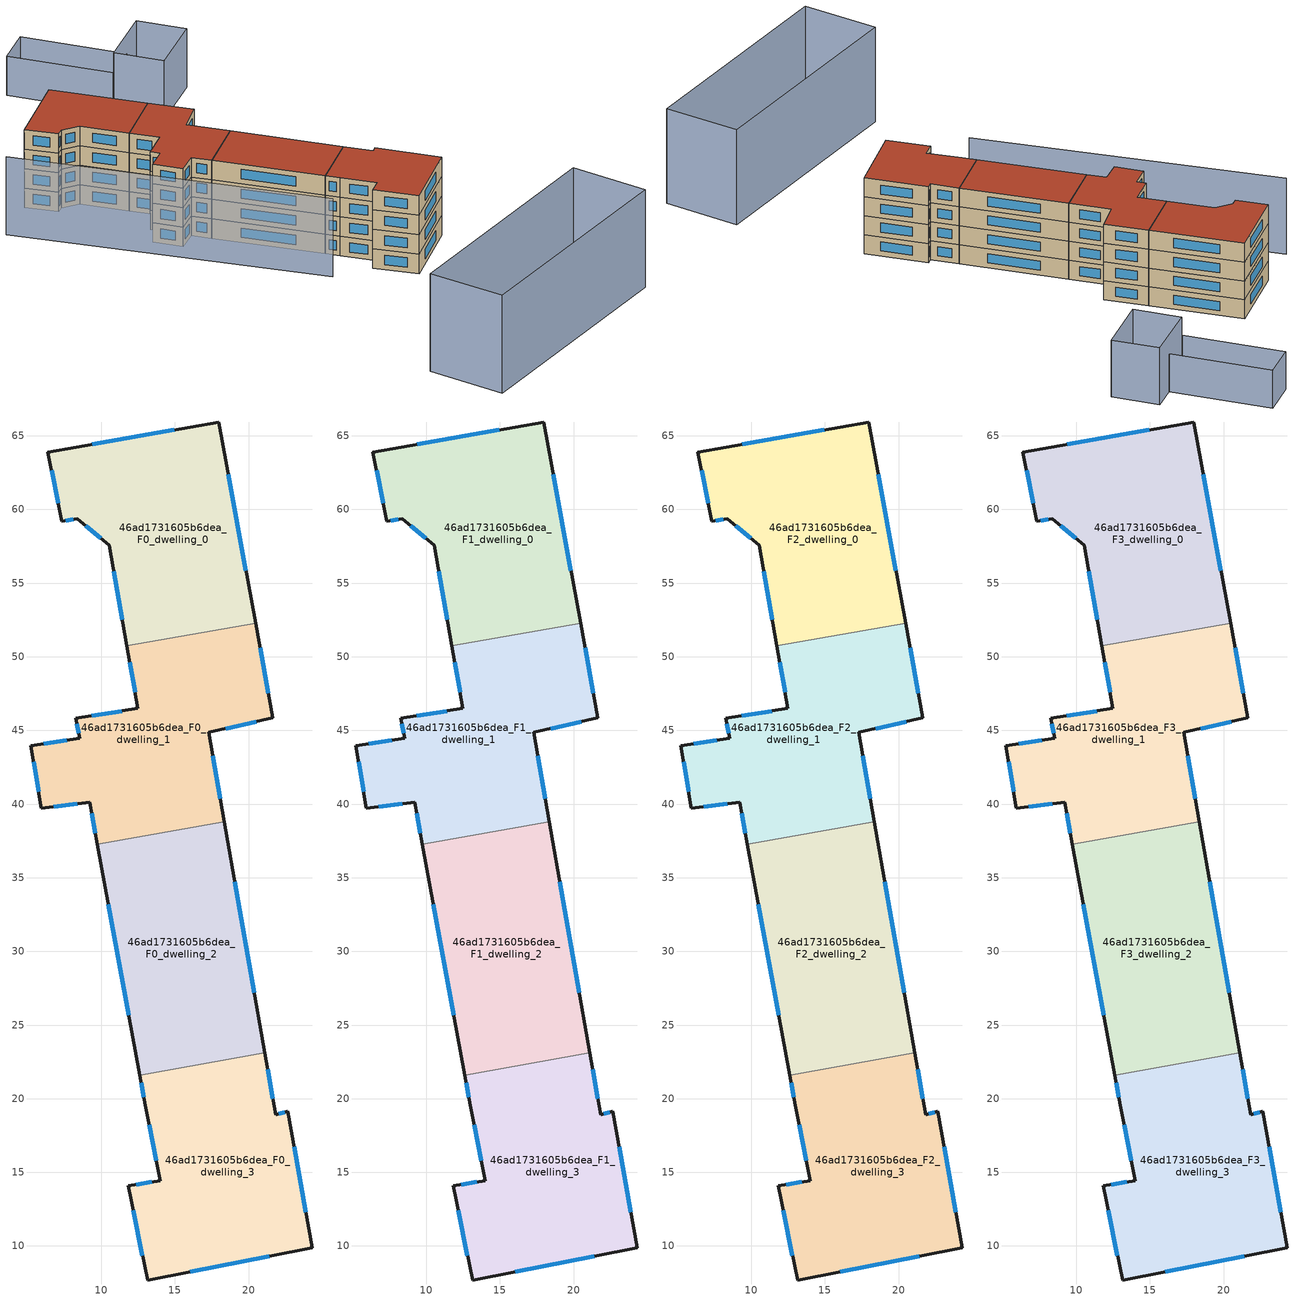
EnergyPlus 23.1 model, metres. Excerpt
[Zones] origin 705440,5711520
46ad1731605b6dea_F0_dwelling_0
 floor ground (EU_floor_Construction): 17.97,65.94 20.47,52.28 11.74,50.74 10.53,57.58 8.38,59.37 7.32,59.19 6.38,63.89 z0
 wall outside (EU_wall_Construction): 20.47,52.28 17.97,65.94 6.38,63.89 7.32,59.19 8.38,59.37 10.53,57.58 11.74,50.74 z0:3
 wall to 46ad1731605b6dea_F0_dwelling_1 (EU_wall_Construction): 11.74,50.74 20.47,52.28 z0:3
 window (EU_Window_Construction): 8.94,58.91 9.97,58.05 / 7.6,59.24 8.11,59.32 / 6.63,62.67 7.08,60.41 / 14.96,65.4 9.39,64.42 / 19.82,55.83 18.62,62.39 / 10.85,55.8 11.43,52.52 z0.78:2.22
46ad1731605b6dea_F0_dwelling_1
 floor ground (EU_floor_Construction): 20.47,52.28 21.65,45.85 17.3,44.86 18.36,38.8 9.74,37.28 9.22,40.14 5.94,39.71 5.23,43.97 8.53,44.45 8.25,45.81 12.49,46.5 11.74,50.74 z0
 wall outside (EU_wall_Construction): 11.74,50.74 12.49,46.5 8.25,45.81 8.53,44.45 5.23,43.97 5.94,39.71 9.22,40.14 9.74,37.28 / 18.36,38.8 17.3,44.86 21.65,45.85 20.47,52.28 z0:3
 wall to 46ad1731605b6dea_F0_dwelling_2 (EU_wall_Construction): 9.74,37.28 18.36,38.8 z0:3
 window (EU_Window_Construction): 9.35,39.39 9.6,38.02 / 6.79,39.82 8.36,40.03 / 5.41,42.87 5.75,40.82 / 7.67,44.33 6.09,44.1 / 8.32,45.46 8.46,44.81 / 11.39,46.32 9.35,45.99 / 11.94,49.64 12.3,47.6 / 21.35,47.53 20.78,50.61 / 18.43,45.12 20.52,45.6 / 18.08,40.38 17.58,43.29 z0.78:2.22
46ad1731605b6dea_F0_dwelling_2
 floor ground (EU_floor_Construction): 18.36,38.8 21.1,23.1 12.6,21.6 9.74,37.28 z0
 wall outside (EU_wall_Construction): 21.1,23.1 18.36,38.8 / 9.74,37.28 12.6,21.6 z0:3
 wall to 46ad1731605b6dea_F0_dwelling_3 (EU_wall_Construction): 12.6,21.6 21.1,23.1 z0:3
 window (EU_Window_Construction): 20.38,27.18 19.07,34.72 / 10.49,33.2 11.86,25.67 z0.78:2.22
46ad1731605b6dea_F0_dwelling_3
 floor ground (EU_floor_Construction): 21.1,23.1 21.83,18.91 22.66,19.13 24.31,9.87 13.14,7.69 11.82,14.07 14,14.44 12.98,19.57 12.6,21.6 z0
 wall outside (EU_wall_Construction): 12.6,21.6 12.98,19.57 14,14.44 11.82,14.07 13.14,7.69 24.31,9.87 22.66,19.13 21.83,18.91 21.1,23.1 z0:3
 window (EU_Window_Construction): 16.04,8.26 21.4,9.3 / 12.16,12.41 12.8,9.35 / 13.43,14.34 12.39,14.17 / 13.24,18.23 13.73,15.77 / 12.7,21.07 12.88,20.09 / 21.64,20 21.29,22.01 / 22.44,19.08 22.04,18.97 / 23.88,12.28 23.09,16.72 z0.78:2.22
46ad1731605b6dea_F1_dwelling_0
 floor to 46ad1731605b6dea_F0_dwelling_0 (EU_floor_Construction): 17.97,65.94 20.47,52.28 11.74,50.74 10.53,57.58 8.38,59.37 7.32,59.19 6.38,63.89 z3
 wall outside (EU_wall_Construction): 20.47,52.28 17.97,65.94 6.38,63.89 7.32,59.19 8.38,59.37 10.53,57.58 11.74,50.74 z3:6
 wall to 46ad1731605b6dea_F1_dwelling_1 (EU_wall_Construction): 11.74,50.74 20.47,52.28 z3:6
 window (EU_Window_Construction): 8.94,58.91 9.97,58.05 / 7.6,59.24 8.11,59.32 / 6.63,62.67 7.08,60.41 / 14.96,65.4 9.39,64.42 / 19.82,55.83 18.62,62.39 / 10.85,55.8 11.43,52.52 z3.78:5.22
46ad1731605b6dea_F1_dwelling_1
 floor to 46ad1731605b6dea_F0_dwelling_1 (EU_floor_Construction): 20.47,52.28 21.65,45.85 17.3,44.86 18.36,38.8 9.74,37.28 9.22,40.14 5.94,39.71 5.23,43.97 8.53,44.45 8.25,45.81 12.49,46.5 11.74,50.74 z3
 wall outside (EU_wall_Construction): 11.74,50.74 12.49,46.5 8.25,45.81 8.53,44.45 5.23,43.97 5.94,39.71 9.22,40.14 9.74,37.28 / 18.36,38.8 17.3,44.86 21.65,45.85 20.47,52.28 z3:6
 wall to 46ad1731605b6dea_F1_dwelling_2 (EU_wall_Construction): 9.74,37.28 18.36,38.8 z3:6
 window (EU_Window_Construction): 9.35,39.39 9.6,38.02 / 6.79,39.82 8.36,40.03 / 5.41,42.87 5.75,40.82 / 7.67,44.33 6.09,44.1 / 8.32,45.46 8.46,44.81 / 11.39,46.32 9.35,45.99 / 11.94,49.64 12.3,47.6 / 21.35,47.53 20.78,50.61 / 18.43,45.12 20.52,45.6 / 18.08,40.38 17.58,43.29 z3.78:5.22
46ad1731605b6dea_F1_dwelling_2
 floor to 46ad1731605b6dea_F0_dwelling_2 (EU_floor_Construction): 18.36,38.8 21.1,23.1 12.6,21.6 9.74,37.28 z3
 wall outside (EU_wall_Construction): 21.1,23.1 18.36,38.8 / 9.74,37.28 12.6,21.6 z3:6
 wall to 46ad1731605b6dea_F1_dwelling_3 (EU_wall_Construction): 12.6,21.6 21.1,23.1 z3:6
 window (EU_Window_Construction): 20.38,27.18 19.07,34.72 / 10.49,33.2 11.86,25.67 z3.78:5.22
46ad1731605b6dea_F1_dwelling_3
 floor to 46ad1731605b6dea_F0_dwelling_3 (EU_floor_Construction): 21.1,23.1 21.83,18.91 22.66,19.13 24.3,9.87 13.14,7.69 11.82,14.07 14,14.44 12.98,19.57 12.6,21.6 z3
 wall outside (EU_wall_Construction): 12.6,21.6 12.98,19.57 14,14.44 11.82,14.07 13.14,7.69 24.31,9.87 22.66,19.13 21.83,18.91 21.1,23.1 z3:6
 window (EU_Window_Construction): 16.04,8.26 21.4,9.3 / 12.16,12.41 12.8,9.35 / 13.43,14.34 12.39,14.17 / 13.24,18.23 13.73,15.77 / 12.7,21.07 12.88,20.09 / 21.64,20 21.29,22.01 / 22.44,19.08 22.04,18.97 / 23.88,12.28 23.09,16.72 z3.78:5.22
46ad1731605b6dea_F2_dwelling_0
 floor to 46ad1731605b6dea_F1_dwelling_0 (EU_floor_Construction): 17.97,65.94 20.47,52.28 11.74,50.74 10.53,57.58 8.38,59.37 7.32,59.19 6.38,63.89 z6
 wall outside (EU_wall_Construction): 20.47,52.28 17.97,65.94 6.38,63.89 7.32,59.19 8.38,59.37 10.53,57.58 11.74,50.74 z6:9
 wall to 46ad1731605b6dea_F2_dwelling_1 (EU_wall_Construction): 11.74,50.74 20.47,52.28 z6:9
 window (EU_Window_Construction): 8.94,58.91 9.97,58.05 / 7.6,59.24 8.11,59.32 / 6.63,62.67 7.08,60.41 / 14.96,65.4 9.39,64.42 / 19.82,55.83 18.62,62.39 / 10.85,55.8 11.43,52.52 z6.78:8.22
46ad1731605b6dea_F2_dwelling_1
 floor to 46ad1731605b6dea_F1_dwelling_1 (EU_floor_Construction): 20.47,52.28 21.65,45.85 17.3,44.86 18.36,38.8 9.74,37.28 9.22,40.14 5.94,39.71 5.23,43.97 8.53,44.45 8.25,45.81 12.49,46.5 11.74,50.74 z6
 wall outside (EU_wall_Construction): 11.74,50.74 12.49,46.5 8.25,45.81 8.53,44.45 5.23,43.97 5.94,39.71 9.22,40.14 9.74,37.28 / 18.36,38.8 17.3,44.86 21.65,45.85 20.47,52.28 z6:9
 wall to 46ad1731605b6dea_F2_dwelling_2 (EU_wall_Construction): 9.74,37.28 18.36,38.8 z6:9
 window (EU_Window_Construction): 9.35,39.39 9.6,38.02 / 6.79,39.82 8.36,40.03 / 5.41,42.87 5.75,40.82 / 7.67,44.33 6.09,44.1 / 8.32,45.46 8.46,44.81 / 11.39,46.32 9.35,45.99 / 11.94,49.64 12.3,47.6 / 21.35,47.53 20.78,50.61 / 18.43,45.12 20.52,45.6 / 18.08,40.38 17.58,43.29 z6.78:8.22
46ad1731605b6dea_F2_dwelling_2
 floor to 46ad1731605b6dea_F1_dwelling_2 (EU_floor_Construction): 18.36,38.8 21.1,23.1 12.6,21.6 9.74,37.28 z6
 wall outside (EU_wall_Construction): 21.1,23.1 18.36,38.8 / 9.74,37.28 12.6,21.6 z6:9
 wall to 46ad1731605b6dea_F2_dwelling_3 (EU_wall_Construction): 12.6,21.6 21.1,23.1 z6:9
 window (EU_Window_Construction): 20.38,27.18 19.07,34.72 / 10.49,33.2 11.86,25.67 z6.78:8.22
46ad1731605b6dea_F2_dwelling_3
 floor to 46ad1731605b6dea_F1_dwelling_3 (EU_floor_Construction): 21.1,23.1 21.83,18.91 22.66,19.13 24.3,9.87 13.14,7.69 11.82,14.07 14,14.44 12.98,19.57 12.6,21.6 z6
 wall outside (EU_wall_Construction): 12.6,21.6 12.98,19.57 14,14.44 11.82,14.07 13.14,7.69 24.31,9.87 22.66,19.13 21.83,18.91 21.1,23.1 z6:9
 window (EU_Window_Construction): 16.04,8.26 21.4,9.3 / 12.16,12.41 12.8,9.35 / 13.43,14.34 12.39,14.17 / 13.24,18.23 13.73,15.77 / 12.7,21.07 12.88,20.09 / 21.64,20 21.29,22.01 / 22.44,19.08 22.04,18.97 / 23.88,12.28 23.09,16.72 z6.78:8.22
46ad1731605b6dea_F3_dwelling_0
 floor to 46ad1731605b6dea_F2_dwelling_0 (EU_floor_Construction): 17.97,65.94 20.47,52.28 11.74,50.74 10.53,57.58 8.38,59.37 7.32,59.19 6.38,63.89 z9
 wall outside (EU_wall_Construction): 20.47,52.28 17.97,65.94 6.38,63.89 7.32,59.19 8.38,59.37 10.53,57.58 11.74,50.74 z9:12
 wall to 46ad1731605b6dea_F3_dwelling_1 (EU_wall_Construction): 11.74,50.74 20.47,52.28 z9:12
 window (EU_Window_Construction): 8.94,58.91 9.97,58.05 / 7.6,59.24 8.11,59.32 / 6.63,62.67 7.08,60.41 / 14.96,65.4 9.39,64.42 / 19.82,55.83 18.62,62.39 / 10.85,55.8 11.43,52.52 z9.78:11.22
 roof outside (EU_roof_Construction): 20.47,52.28 17.97,65.94 6.38,63.89 7.32,59.19 8.38,59.37 10.53,57.58 11.74,50.74 z12
46ad1731605b6dea_F3_dwelling_1
 floor to 46ad1731605b6dea_F2_dwelling_1 (EU_floor_Construction): 20.47,52.28 21.65,45.85 17.3,44.86 18.36,38.8 9.74,37.28 9.22,40.14 5.94,39.71 5.23,43.97 8.53,44.45 8.25,45.81 12.49,46.5 11.74,50.74 z9
 wall outside (EU_wall_Construction): 11.74,50.74 12.49,46.5 8.25,45.81 8.53,44.45 5.23,43.97 5.94,39.71 9.22,40.14 9.74,37.28 / 18.36,38.8 17.3,44.86 21.65,45.85 20.47,52.28 z9:12
 wall to 46ad1731605b6dea_F3_dwelling_2 (EU_wall_Construction): 9.74,37.28 18.36,38.8 z9:12
 window (EU_Window_Construction): 9.35,39.39 9.6,38.02 / 6.79,39.82 8.36,40.03 / 5.41,42.87 5.75,40.82 / 7.67,44.33 6.09,44.1 / 8.32,45.46 8.46,44.81 / 11.39,46.32 9.35,45.99 / 11.94,49.64 12.3,47.6 / 21.35,47.53 20.78,50.61 / 18.43,45.12 20.52,45.6 / 18.08,40.38 17.58,43.29 z9.78:11.22
 roof outside (EU_roof_Construction): 18.36,38.8 17.3,44.86 21.65,45.85 20.47,52.28 11.74,50.74 12.49,46.5 8.25,45.81 8.53,44.45 5.23,43.97 5.94,39.71 9.22,40.14 9.74,37.28 z12
46ad1731605b6dea_F3_dwelling_2
 floor to 46ad1731605b6dea_F2_dwelling_2 (EU_floor_Construction): 18.36,38.8 21.1,23.1 12.6,21.6 9.74,37.28 z9
 wall outside (EU_wall_Construction): 21.1,23.1 18.36,38.8 / 9.74,37.28 12.6,21.6 z9:12
 wall to 46ad1731605b6dea_F3_dwelling_3 (EU_wall_Construction): 12.6,21.6 21.1,23.1 z9:12
 window (EU_Window_Construction): 20.38,27.18 19.07,34.72 / 10.49,33.2 11.86,25.67 z9.78:11.22
 roof outside (EU_roof_Construction): 21.1,23.1 18.36,38.8 9.74,37.28 12.6,21.6 z12
46ad1731605b6dea_F3_dwelling_3
 floor to 46ad1731605b6dea_F2_dwelling_3 (EU_floor_Construction): 21.1,23.1 21.83,18.91 22.66,19.13 24.3,9.87 13.14,7.69 11.82,14.07 14,14.44 12.98,19.57 12.6,21.6 z9
 wall outside (EU_wall_Construction): 12.6,21.6 12.98,19.57 14,14.44 11.82,14.07 13.14,7.69 24.31,9.87 22.66,19.13 21.83,18.91 21.1,23.1 z9:12
 window (EU_Window_Construction): 16.04,8.26 21.4,9.3 / 12.16,12.41 12.8,9.35 / 13.43,14.34 12.39,14.17 / 13.24,18.23 13.73,15.77 / 12.7,21.07 12.88,20.09 / 21.64,20 21.29,22.01 / 22.44,19.08 22.04,18.97 / 23.88,12.28 23.09,16.72 z9.78:11.22
 roof outside (EU_roof_Construction): 24.31,9.87 22.66,19.13 21.83,18.91 21.1,23.1 12.6,21.6 12.98,19.57 14,14.44 11.82,14.07 13.14,7.69 z12
shading: 37.29,58.1 36.31,65.21 / 36.31,65.21 45.76,66.51 / 45.76,66.51 46.74,59.4 / 46.74,59.4 37.29,58.1 z0:9; 23.28,-21.32 -12.3,-17.37 / -12.3,-17.37 -11.02,-5.9 / -11.02,-5.9 24.56,-9.85 / 24.56,-9.85 23.28,-21.32 z0:15; -1.63,62.71 7.23,17.81 z0:12; 39.69,81.03 41.8,65.97 / 41.8,65.97 36.09,65.17 / 36.09,65.17 33.98,80.23 / 33.98,80.23 39.69,81.03 z0:6
[Building]
EU S2 Campaign: North Axis=0; Terrain=City; Solar Distribution=FullExterior
[Site:Location]
London: Latitude=51.5; Longitude=-0.5; Time Zone=0; Elevation=25
[SizingPeriod:WeatherFileDays]
AnnualSizingPeriod: Begin Month=1; Begin Day of Month=1; End Month=12; End Day of Month=31; Day of Week for Start Day=Monday; Use Weather File Daylight Saving Period=No; Use Weather File Rain and Snow Indicators=No
[MATERIAL]
EU_InternalMass_Material: Roughness=MediumRough; Thickness=0.1; Conductivity=1; Density=1800; Specific Heat=900; Thermal Absorptance=0.9; Solar Absorptance=0.7; Visible Absorptance=0.7
[MATERIAL:NOMASS] Roughness=MediumRough; Thermal Absorptance=0.9; Solar Absorptance=0.7; Visible Absorptance=0.7
Name | Thermal Resistance
EU_wall_NoMass | 3.06955
EU_roof_NoMass | 4.82358
EU_floor_NoMass | 3.75167
[WINDOWMATERIAL:SIMPLEGLAZINGSYSTEM]
EU_Window_SimpleGlazing: UFactor=1.87571; Solar Heat Gain Coefficient=0.72; Visible Transmittance=0.72
[CONSTRUCTION]
EU_wall_Construction: EU_wall_NoMass
EU_roof_Construction: EU_roof_NoMass
EU_floor_Construction: EU_floor_NoMass
EU_InternalMass_Construction: EU_InternalMass_Material
EU_Window_Construction: EU_Window_SimpleGlazing
[ZONE] Type=1; Multiplier=1; Ceiling Height=autocalculate; Floor Area=autocalculate; Part of Total Floor Area=Yes
Name | Volume
46ad1731605b6dea_F0_dwelling_0 | 415.417
46ad1731605b6dea_F1_dwelling_0; 46ad1731605b6dea_F2_dwelling_0; 46ad1731605b6dea_F3_dwelling_0 | 415.418
46ad1731605b6dea_F0_dwelling_1 | 415.425
46ad1731605b6dea_F1_dwelling_1; 46ad1731605b6dea_F2_dwelling_1; 46ad1731605b6dea_F3_dwelling_1 | 415.422
46ad1731605b6dea_F0_dwelling_2; 46ad1731605b6dea_F1_dwelling_2; 46ad1731605b6dea_F2_dwelling_2; 46ad1731605b6dea_F3_dwelling_2 | 415.406
46ad1731605b6dea_F0_dwelling_3; 46ad1731605b6dea_F1_dwelling_3; 46ad1731605b6dea_F2_dwelling_3; 46ad1731605b6dea_F3_dwelling_3 | 415.412
[INTERNALMASS] Construction=EU_InternalMass_Construction
Name | Zone or ZoneList | Surface Area
46ad1731605b6dea_F0_dwelling_0_EU_InternalMass | 46ad1731605b6dea_F0_dwelling_0 | 138.473
46ad1731605b6dea_F0_dwelling_1_EU_InternalMass | 46ad1731605b6dea_F0_dwelling_1 | 138.475
46ad1731605b6dea_F0_dwelling_2_EU_InternalMass | 46ad1731605b6dea_F0_dwelling_2 | 138.469
46ad1731605b6dea_F0_dwelling_3_EU_InternalMass | 46ad1731605b6dea_F0_dwelling_3 | 138.471
46ad1731605b6dea_F1_dwelling_0_EU_InternalMass | 46ad1731605b6dea_F1_dwelling_0 | 138.473
46ad1731605b6dea_F1_dwelling_1_EU_InternalMass | 46ad1731605b6dea_F1_dwelling_1 | 138.475
46ad1731605b6dea_F1_dwelling_2_EU_InternalMass | 46ad1731605b6dea_F1_dwelling_2 | 138.469
46ad1731605b6dea_F1_dwelling_3_EU_InternalMass | 46ad1731605b6dea_F1_dwelling_3 | 138.471
46ad1731605b6dea_F2_dwelling_0_EU_InternalMass | 46ad1731605b6dea_F2_dwelling_0 | 138.473
46ad1731605b6dea_F2_dwelling_1_EU_InternalMass | 46ad1731605b6dea_F2_dwelling_1 | 138.475
46ad1731605b6dea_F2_dwelling_2_EU_InternalMass | 46ad1731605b6dea_F2_dwelling_2 | 138.469
46ad1731605b6dea_F2_dwelling_3_EU_InternalMass | 46ad1731605b6dea_F2_dwelling_3 | 138.471
46ad1731605b6dea_F3_dwelling_0_EU_InternalMass | 46ad1731605b6dea_F3_dwelling_0 | 138.473
46ad1731605b6dea_F3_dwelling_1_EU_InternalMass | 46ad1731605b6dea_F3_dwelling_1 | 138.475
46ad1731605b6dea_F3_dwelling_2_EU_InternalMass | 46ad1731605b6dea_F3_dwelling_2 | 138.469
46ad1731605b6dea_F3_dwelling_3_EU_InternalMass | 46ad1731605b6dea_F3_dwelling_3 | 138.471
[OTHEREQUIPMENT] Fuel Type=Electricity; Design Level Calculation Method=Watts/Area; Power per Zone Floor Area=1; Fraction Latent=0; Fraction Radiant=0; Fraction Lost=0; Carbon Dioxide Generation Rate=0; EndUse Subcategory=EU_Step8_InternalGains
Name | Zone or ZoneList or Space or SpaceList | Schedule
EU_Step8_InternalGain_46ad1731605b6dea_F0_dwelling_0_f000 | 46ad1731605b6dea_F0_dwelling_0 | EU_Step8_GainSchedule_46ad1731605b6dea_F0_dwelling_0_f000
EU_Step8_InternalGain_46ad1731605b6dea_F0_dwelling_1_f000 | 46ad1731605b6dea_F0_dwelling_1 | EU_Step8_GainSchedule_46ad1731605b6dea_F0_dwelling_1_f000
EU_Step8_InternalGain_46ad1731605b6dea_F0_dwelling_2_f000 | 46ad1731605b6dea_F0_dwelling_2 | EU_Step8_GainSchedule_46ad1731605b6dea_F0_dwelling_2_f000
EU_Step8_InternalGain_46ad1731605b6dea_F0_dwelling_3_f000 | 46ad1731605b6dea_F0_dwelling_3 | EU_Step8_GainSchedule_46ad1731605b6dea_F0_dwelling_3_f000
EU_Step8_InternalGain_46ad1731605b6dea_F1_dwelling_0_f000 | 46ad1731605b6dea_F1_dwelling_0 | EU_Step8_GainSchedule_46ad1731605b6dea_F1_dwelling_0_f000
EU_Step8_InternalGain_46ad1731605b6dea_F1_dwelling_1_f000 | 46ad1731605b6dea_F1_dwelling_1 | EU_Step8_GainSchedule_46ad1731605b6dea_F1_dwelling_1_f000
EU_Step8_InternalGain_46ad1731605b6dea_F1_dwelling_2_f000 | 46ad1731605b6dea_F1_dwelling_2 | EU_Step8_GainSchedule_46ad1731605b6dea_F1_dwelling_2_f000
EU_Step8_InternalGain_46ad1731605b6dea_F1_dwelling_3_f000 | 46ad1731605b6dea_F1_dwelling_3 | EU_Step8_GainSchedule_46ad1731605b6dea_F1_dwelling_3_f000
EU_Step8_InternalGain_46ad1731605b6dea_F2_dwelling_0_f000 | 46ad1731605b6dea_F2_dwelling_0 | EU_Step8_GainSchedule_46ad1731605b6dea_F2_dwelling_0_f000
EU_Step8_InternalGain_46ad1731605b6dea_F2_dwelling_1_f000 | 46ad1731605b6dea_F2_dwelling_1 | EU_Step8_GainSchedule_46ad1731605b6dea_F2_dwelling_1_f000
EU_Step8_InternalGain_46ad1731605b6dea_F2_dwelling_2_f000 | 46ad1731605b6dea_F2_dwelling_2 | EU_Step8_GainSchedule_46ad1731605b6dea_F2_dwelling_2_f000
EU_Step8_InternalGain_46ad1731605b6dea_F2_dwelling_3_f000 | 46ad1731605b6dea_F2_dwelling_3 | EU_Step8_GainSchedule_46ad1731605b6dea_F2_dwelling_3_f000
EU_Step8_InternalGain_46ad1731605b6dea_F3_dwelling_0_f000 | 46ad1731605b6dea_F3_dwelling_0 | EU_Step8_GainSchedule_46ad1731605b6dea_F3_dwelling_0_f000
EU_Step8_InternalGain_46ad1731605b6dea_F3_dwelling_1_f000 | 46ad1731605b6dea_F3_dwelling_1 | EU_Step8_GainSchedule_46ad1731605b6dea_F3_dwelling_1_f000
EU_Step8_InternalGain_46ad1731605b6dea_F3_dwelling_2_f000 | 46ad1731605b6dea_F3_dwelling_2 | EU_Step8_GainSchedule_46ad1731605b6dea_F3_dwelling_2_f000
EU_Step8_InternalGain_46ad1731605b6dea_F3_dwelling_3_f000 | 46ad1731605b6dea_F3_dwelling_3 | EU_Step8_GainSchedule_46ad1731605b6dea_F3_dwelling_3_f000
[ZONEVENTILATION:DESIGNFLOWRATE] Schedule=EU_AlwaysOn; Design Flow Rate Calculation Method=AirChanges/Hour; Air Changes per Hour=0.493607; Ventilation Type=Natural; Fan Pressure Rise=0; Fan Total Efficiency=1; Constant Term Coefficient=1; Temperature Term Coefficient=0; Velocity Term Coefficient=0; Velocity Squared Term Coefficient=0; Minimum Indoor Temperature=-100; Maximum Indoor Temperature=100; Delta Temperature=-100; Minimum Outdoor Temperature=-100; Maximum Outdoor Temperature=100; Maximum Wind Speed=40
Name | Zone or ZoneList or Space or SpaceList
EU_ConstantAir_46ad1731605b6dea_F0_dwelling_0 | 46ad1731605b6dea_F0_dwelling_0
EU_ConstantAir_46ad1731605b6dea_F0_dwelling_1 | 46ad1731605b6dea_F0_dwelling_1
EU_ConstantAir_46ad1731605b6dea_F0_dwelling_2 | 46ad1731605b6dea_F0_dwelling_2
EU_ConstantAir_46ad1731605b6dea_F0_dwelling_3 | 46ad1731605b6dea_F0_dwelling_3
EU_ConstantAir_46ad1731605b6dea_F1_dwelling_0 | 46ad1731605b6dea_F1_dwelling_0
EU_ConstantAir_46ad1731605b6dea_F1_dwelling_1 | 46ad1731605b6dea_F1_dwelling_1
EU_ConstantAir_46ad1731605b6dea_F1_dwelling_2 | 46ad1731605b6dea_F1_dwelling_2
EU_ConstantAir_46ad1731605b6dea_F1_dwelling_3 | 46ad1731605b6dea_F1_dwelling_3
EU_ConstantAir_46ad1731605b6dea_F2_dwelling_0 | 46ad1731605b6dea_F2_dwelling_0
EU_ConstantAir_46ad1731605b6dea_F2_dwelling_1 | 46ad1731605b6dea_F2_dwelling_1
EU_ConstantAir_46ad1731605b6dea_F2_dwelling_2 | 46ad1731605b6dea_F2_dwelling_2
EU_ConstantAir_46ad1731605b6dea_F2_dwelling_3 | 46ad1731605b6dea_F2_dwelling_3
EU_ConstantAir_46ad1731605b6dea_F3_dwelling_0 | 46ad1731605b6dea_F3_dwelling_0
EU_ConstantAir_46ad1731605b6dea_F3_dwelling_1 | 46ad1731605b6dea_F3_dwelling_1
EU_ConstantAir_46ad1731605b6dea_F3_dwelling_2 | 46ad1731605b6dea_F3_dwelling_2
EU_ConstantAir_46ad1731605b6dea_F3_dwelling_3 | 46ad1731605b6dea_F3_dwelling_3
[HVACTEMPLATE:THERMOSTAT] Constant Heating Setpoint=20; Constant Cooling Setpoint=50
EU_HeatOnly_46ad1731605b6dea_F0_dwelling_0; EU_HeatOnly_46ad1731605b6dea_F0_dwelling_1; EU_HeatOnly_46ad1731605b6dea_F0_dwelling_2; EU_HeatOnly_46ad1731605b6dea_F0_dwelling_3; EU_HeatOnly_46ad1731605b6dea_F1_dwelling_0; EU_HeatOnly_46ad1731605b6dea_F1_dwelling_1; EU_HeatOnly_46ad1731605b6dea_F1_dwelling_2; EU_HeatOnly_46ad1731605b6dea_F1_dwelling_3; EU_HeatOnly_46ad1731605b6dea_F2_dwelling_0; EU_HeatOnly_46ad1731605b6dea_F2_dwelling_1; EU_HeatOnly_46ad1731605b6dea_F2_dwelling_2; EU_HeatOnly_46ad1731605b6dea_F2_dwelling_3; EU_HeatOnly_46ad1731605b6dea_F3_dwelling_0; EU_HeatOnly_46ad1731605b6dea_F3_dwelling_1; EU_HeatOnly_46ad1731605b6dea_F3_dwelling_2; EU_HeatOnly_46ad1731605b6dea_F3_dwelling_3
[HVACTEMPLATE:ZONE:IDEALLOADSAIRSYSTEM] System Availability Schedule=EU_AlwaysOn; Maximum Heating Supply Air Temperature=50; Minimum Cooling Supply Air Temperature=13; Maximum Heating Supply Air Humidity Ratio=0.0156; Minimum Cooling Supply Air Humidity Ratio=0.0077; Heating Limit=NoLimit; Cooling Limit=NoLimit; Heating Availability Schedule=EU_AlwaysOn; Cooling Availability Schedule=EU_CoolingOff; Dehumidification Control Type=ConstantSensibleHeatRatio; Cooling Sensible Heat Ratio=0.7; Dehumidification Setpoint=60; Humidification Control Type=None; Humidification Setpoint=30; Outdoor Air Method=None; Outdoor Air Flow Rate per Person=0.00944; Outdoor Air Flow Rate per Zone Floor Area=0; Outdoor Air Flow Rate per Zone=0; Demand Controlled Ventilation Type=None; Outdoor Air Economizer Type=NoEconomizer; Heat Recovery Type=None; Sensible Heat Recovery Effectiveness=0.7; Latent Heat Recovery Effectiveness=0.65
Name | Template Thermostat
46ad1731605b6dea_F0_dwelling_0 | EU_HeatOnly_46ad1731605b6dea_F0_dwelling_0
46ad1731605b6dea_F0_dwelling_1 | EU_HeatOnly_46ad1731605b6dea_F0_dwelling_1
46ad1731605b6dea_F0_dwelling_2 | EU_HeatOnly_46ad1731605b6dea_F0_dwelling_2
46ad1731605b6dea_F0_dwelling_3 | EU_HeatOnly_46ad1731605b6dea_F0_dwelling_3
46ad1731605b6dea_F1_dwelling_0 | EU_HeatOnly_46ad1731605b6dea_F1_dwelling_0
46ad1731605b6dea_F1_dwelling_1 | EU_HeatOnly_46ad1731605b6dea_F1_dwelling_1
46ad1731605b6dea_F1_dwelling_2 | EU_HeatOnly_46ad1731605b6dea_F1_dwelling_2
46ad1731605b6dea_F1_dwelling_3 | EU_HeatOnly_46ad1731605b6dea_F1_dwelling_3
46ad1731605b6dea_F2_dwelling_0 | EU_HeatOnly_46ad1731605b6dea_F2_dwelling_0
46ad1731605b6dea_F2_dwelling_1 | EU_HeatOnly_46ad1731605b6dea_F2_dwelling_1
46ad1731605b6dea_F2_dwelling_2 | EU_HeatOnly_46ad1731605b6dea_F2_dwelling_2
46ad1731605b6dea_F2_dwelling_3 | EU_HeatOnly_46ad1731605b6dea_F2_dwelling_3
46ad1731605b6dea_F3_dwelling_0 | EU_HeatOnly_46ad1731605b6dea_F3_dwelling_0
46ad1731605b6dea_F3_dwelling_1 | EU_HeatOnly_46ad1731605b6dea_F3_dwelling_1
46ad1731605b6dea_F3_dwelling_2 | EU_HeatOnly_46ad1731605b6dea_F3_dwelling_2
46ad1731605b6dea_F3_dwelling_3 | EU_HeatOnly_46ad1731605b6dea_F3_dwelling_3
[SIZING:ZONE] Zone Cooling Design Supply Air Temperature Input Method=SupplyAirTemperature; Zone Cooling Design Supply Air Temperature=13; Zone Heating Design Supply Air Temperature Input Method=SupplyAirTemperature; Zone Heating Design Supply Air Temperature=50; Zone Cooling Design Supply Air Humidity Ratio=0.008; Zone Heating Design Supply Air Humidity Ratio=0.008; Cooling Design Air Flow Method=DesignDay; Cooling Design Air Flow Rate=0; Cooling Minimum Air Flow per Zone Floor Area=0.000762; Cooling Minimum Air Flow=0; Cooling Minimum Air Flow Fraction=0.2; Heating Design Air Flow Method=DesignDay; Heating Design Air Flow Rate=0; Heating Maximum Air Flow per Zone Floor Area=0.002032; Heating Maximum Air Flow=0.141576; Heating Maximum Air Flow Fraction=0.3; Account for Dedicated Outdoor Air System=No; Dedicated Outdoor Air System Control Strategy=NeutralSupplyAir; Dedicated Outdoor Air Low Setpoint Temperature for Design=autosize; Dedicated Outdoor Air High Setpoint Temperature for Design=autosize; Zone Load Sizing Method=Sensible Load Only No Latent Load; Zone Latent Cooling Design Supply Air Humidity Ratio Input Method=HumidityRatioDifference; Zone Cooling Design Supply Air Humidity Ratio Difference=0.005; Zone Latent Heating Design Supply Air Humidity Ratio Input Method=HumidityRatioDifference; Zone Humidification Design Supply Air Humidity Ratio Difference=0.005
46ad1731605b6dea_F0_dwelling_0; 46ad1731605b6dea_F0_dwelling_1; 46ad1731605b6dea_F0_dwelling_2; 46ad1731605b6dea_F0_dwelling_3; 46ad1731605b6dea_F1_dwelling_0; 46ad1731605b6dea_F1_dwelling_1; 46ad1731605b6dea_F1_dwelling_2; 46ad1731605b6dea_F1_dwelling_3; 46ad1731605b6dea_F2_dwelling_0; 46ad1731605b6dea_F2_dwelling_1; 46ad1731605b6dea_F2_dwelling_2; 46ad1731605b6dea_F2_dwelling_3; 46ad1731605b6dea_F3_dwelling_0; 46ad1731605b6dea_F3_dwelling_1; 46ad1731605b6dea_F3_dwelling_2; 46ad1731605b6dea_F3_dwelling_3
[SCHEDULE:CONSTANT]
Name | Hourly Value
EU_AlwaysOn | 1
EU_CoolingOff | 0
[SCHEDULE:FILE] Column Number=1; Rows to Skip at Top=0; Number of Hours of Data=8760; Column Separator=Comma; Interpolate to Timestep=No; Minutes per Item=60; Adjust Schedule for Daylight Savings=Yes
Name | File
EU_Step8_GainSchedule_46ad1731605b6dea_F0_dwelling_0_f000 | ../../schedules/46ad1731605b6dea/46ad1731605b6dea_F0_dwelling_0_f000_gain.csv
EU_Step8_GainSchedule_46ad1731605b6dea_F0_dwelling_1_f000 | ../../schedules/46ad1731605b6dea/46ad1731605b6dea_F0_dwelling_1_f000_gain.csv
EU_Step8_GainSchedule_46ad1731605b6dea_F0_dwelling_2_f000 | ../../schedules/46ad1731605b6dea/46ad1731605b6dea_F0_dwelling_2_f000_gain.csv
EU_Step8_GainSchedule_46ad1731605b6dea_F0_dwelling_3_f000 | ../../schedules/46ad1731605b6dea/46ad1731605b6dea_F0_dwelling_3_f000_gain.csv
EU_Step8_GainSchedule_46ad1731605b6dea_F1_dwelling_0_f000 | ../../schedules/46ad1731605b6dea/46ad1731605b6dea_F1_dwelling_0_f000_gain.csv
EU_Step8_GainSchedule_46ad1731605b6dea_F1_dwelling_1_f000 | ../../schedules/46ad1731605b6dea/46ad1731605b6dea_F1_dwelling_1_f000_gain.csv
EU_Step8_GainSchedule_46ad1731605b6dea_F1_dwelling_2_f000 | ../../schedules/46ad1731605b6dea/46ad1731605b6dea_F1_dwelling_2_f000_gain.csv
EU_Step8_GainSchedule_46ad1731605b6dea_F1_dwelling_3_f000 | ../../schedules/46ad1731605b6dea/46ad1731605b6dea_F1_dwelling_3_f000_gain.csv
EU_Step8_GainSchedule_46ad1731605b6dea_F2_dwelling_0_f000 | ../../schedules/46ad1731605b6dea/46ad1731605b6dea_F2_dwelling_0_f000_gain.csv
EU_Step8_GainSchedule_46ad1731605b6dea_F2_dwelling_1_f000 | ../../schedules/46ad1731605b6dea/46ad1731605b6dea_F2_dwelling_1_f000_gain.csv
EU_Step8_GainSchedule_46ad1731605b6dea_F2_dwelling_2_f000 | ../../schedules/46ad1731605b6dea/46ad1731605b6dea_F2_dwelling_2_f000_gain.csv
EU_Step8_GainSchedule_46ad1731605b6dea_F2_dwelling_3_f000 | ../../schedules/46ad1731605b6dea/46ad1731605b6dea_F2_dwelling_3_f000_gain.csv
EU_Step8_GainSchedule_46ad1731605b6dea_F3_dwelling_0_f000 | ../../schedules/46ad1731605b6dea/46ad1731605b6dea_F3_dwelling_0_f000_gain.csv
EU_Step8_GainSchedule_46ad1731605b6dea_F3_dwelling_1_f000 | ../../schedules/46ad1731605b6dea/46ad1731605b6dea_F3_dwelling_1_f000_gain.csv
EU_Step8_GainSchedule_46ad1731605b6dea_F3_dwelling_2_f000 | ../../schedules/46ad1731605b6dea/46ad1731605b6dea_F3_dwelling_2_f000_gain.csv
EU_Step8_GainSchedule_46ad1731605b6dea_F3_dwelling_3_f000 | ../../schedules/46ad1731605b6dea/46ad1731605b6dea_F3_dwelling_3_f000_gain.csv
